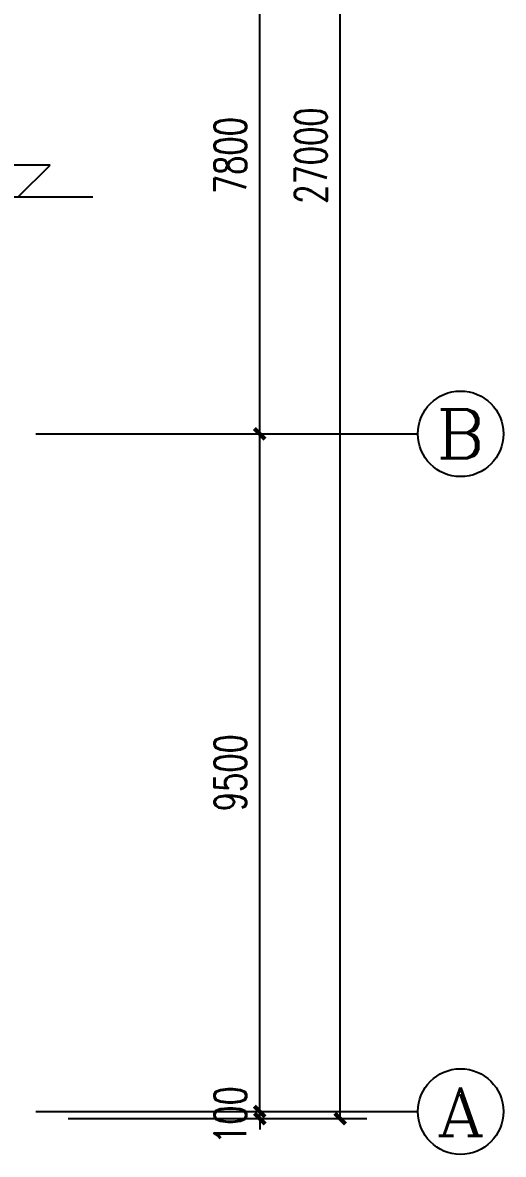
# Model space of a CAD drawing. Extents: x -37230 to 424755, y -141014 to 127947.
# Drawn here: x 214043 to 220788, y 17165 to 33030 of the extents above; entities that cross this region are included whole.
import ezdxf
from ezdxf.enums import TextEntityAlignment as Align

# ---------------------------------------------------------------- set-up
doc = ezdxf.new("R2010")
doc.units = 0
doc.header["$LTSCALE"] = 1000
doc.header["$MEASUREMENT"] = 0
for name, color, linetype in [('AXIS', 3, 'Continuous'), ('AXIS_TEXT', 7, 'Continuous'), ('DIM_ELEV', 3, 'Continuous')]:
    doc.layers.add(name, color=color, linetype=linetype)
doc.styles.add('_TCH_AXIS', font='COMPLEX', dxfattribs={"bigfont": 'GBCBIG'})
doc.styles.add('_TCH_DIM_T3', font='SIMPLEX', dxfattribs={"width": 0.705882, "bigfont": 'GBCBIG'})
doc.styles.add('COMPLEX', font='COMPLEX')
doc.styles.add('DIM_FONT', font='SIMPLEX', dxfattribs={"width": 0.7, "bigfont": 'GBCBIG'})
doc.dimstyles.new('_TCH_ARCH&&150', dxfattribs={"dimscale": 1.5, "dimtxt": 350, "dimasz": 100, "dimexe": 250, "dimexo": 300, "dimgap": 100, "dimtad": 1, "dimdec": 0, "dimzin": 0, "dimdsep": 46, "dimtxsty": 'DIM_FONT', "dimblk": 'ARCHTICK', "dimcen": 0.09, "dimclrt": 7, "dimazin": 2, "dimtfac": 1, "dimtdec": 0, "dimtix": 1, "dimtmove": 2, "dimatfit": 3, "dimfxl": 0, "dimtolj": 1, "dimtzin": 0, "dimarcsym": 0})

# ---------------------------------------------------------------- blocks, each defined once
blk = doc.blocks.new('_ArchTick')
at = {"color": 0, "linetype": 'ByBlock', "const_width": 0.4}
blk.add_lwpolyline([(-0.5, -0.5), (0.5, 0.5)], dxfattribs=at)
blk = doc.blocks.new('*D64')
at = {"layer": 'AXIS', "color": 0, "lineweight": -2}
for p, q in [((119241, 35065), (122305, 35065)), ((121930, 27265), (121930, 35065)), ((119241, 27265), (122305, 27265))]:
    blk.add_line(p, q, dxfattribs=at)
at = {"layer": 'Defpoints', "color": 0}
for p in [(118791, 35065), (121930, 35065), (118791, 27265)]:
    blk.add_point(p, dxfattribs=at)
at = {"layer": 'AXIS', "color": 0, "lineweight": -2, "xscale": 150, "yscale": 150, "zscale": 150}
for p, rotation in [((121930, 35065), 90), ((121930, 27265), 270)]:
    blk.add_blockref('_ArchTick', p, dxfattribs=dict(at, rotation=rotation))
at = {"layer": 'AXIS', "color": 7, "insert": (121518, 31165), "char_height": 446.2, "attachment_point": 5, "rotation": 90, "style": '_TCH_DIM_T3'}
blk.add_mtext('\\A1;7800', dxfattribs=at)
blk = doc.blocks.new('*D65')
at = {"layer": 'AXIS', "color": 0, "lineweight": -2}
for p, q in [((119241, 27265), (122305, 27265)), ((121930, 17765), (121930, 27265)), ((119241, 17765), (122305, 17765))]:
    blk.add_line(p, q, dxfattribs=at)
at = {"layer": 'Defpoints', "color": 0}
for p in [(118791, 27265), (121930, 27265), (118791, 17765)]:
    blk.add_point(p, dxfattribs=at)
at = {"layer": 'AXIS', "color": 0, "lineweight": -2, "xscale": 150, "yscale": 150, "zscale": 150}
for p, rotation in [((121930, 27265), 90), ((121930, 17765), 270)]:
    blk.add_blockref('_ArchTick', p, dxfattribs=dict(at, rotation=rotation))
at = {"layer": 'AXIS', "color": 7, "insert": (121518, 22515), "char_height": 446.2, "attachment_point": 5, "rotation": 90, "style": '_TCH_DIM_T3'}
blk.add_mtext('\\A1;9500', dxfattribs=at)
blk = doc.blocks.new('*D66')
at = {"layer": 'AXIS', "color": 0, "lineweight": -2}
for p, q in [((121930, 17765), (121930, 17915)), ((119241, 17765), (122305, 17765)), ((119241, 17665), (122305, 17665)), ((121930, 17665), (121930, 17765)), ((121930, 17665), (121930, 17515))]:
    blk.add_line(p, q, dxfattribs=at)
at = {"layer": 'Defpoints', "color": 0}
for p in [(118791, 17765), (118791, 17665), (121930, 17765)]:
    blk.add_point(p, dxfattribs=at)
at = {"layer": 'AXIS', "color": 0, "lineweight": -2, "xscale": 150, "yscale": 150, "zscale": 150}
for p, rotation in [((121930, 17765), 270), ((121930, 17665), 90)]:
    blk.add_blockref('_ArchTick', p, dxfattribs=dict(at, rotation=rotation))
at = {"layer": 'AXIS', "color": 7, "insert": (121518, 17715), "char_height": 446.2, "attachment_point": 5, "rotation": 90, "style": '_TCH_DIM_T3'}
blk.add_mtext('\\A1;100', dxfattribs=at)
blk = doc.blocks.new('*D67')
at = {"layer": 'AXIS', "color": 0, "lineweight": -2}
for p, q in [((119241, 44665), (123434, 44665)), ((123059, 17665), (123059, 44665)), ((119241, 17665), (123434, 17665))]:
    blk.add_line(p, q, dxfattribs=at)
at = {"layer": 'Defpoints', "color": 0}
for p in [(118791, 44665), (123059, 44665), (118791, 17665)]:
    blk.add_point(p, dxfattribs=at)
at = {"layer": 'AXIS', "color": 0, "lineweight": -2, "xscale": 150, "yscale": 150, "zscale": 150}
for p, rotation in [((123059, 44665), 90), ((123059, 17665), 270)]:
    blk.add_blockref('_ArchTick', p, dxfattribs=dict(at, rotation=rotation))
at = {"layer": 'AXIS', "color": 7, "insert": (122647, 31165), "char_height": 446.2, "attachment_point": 5, "rotation": 90, "style": '_TCH_DIM_T3'}
blk.add_mtext('\\A1;27000', dxfattribs=at)
blk = doc.blocks.new('_AXISO')
blk.add_circle((0, 0), 0.5)
at = {"layer": 'AXIS_TEXT', "style": 'COMPLEX', "width": 1.041667}
blk.add_attdef('A', text='', height=0.56, dxfattribs=at).set_placement((-0.25, -0.28), (0.25, -0.28), align=Align.FIT)
blk = doc.blocks.new('i')
at = {"layer": 'AXIS'}
for p1, p2, distance, picture, middle in [((118791.4, 17665.2), (118791.4, 44665.2), -4267.7, '*D67', (122646.6, 31165.2)), ((118791.4, 27265.2), (118791.4, 35065.2), -3138.6, '*D64', (121517.5, 31165.2)), ((118791.4, 17765.2), (118791.4, 27265.2), -3138.6, '*D65', (121517.5, 22515.2)), ((118791.4, 17665.2), (118791.4, 17765.2), -3138.6, '*D66', (121517.5, 17715.2))]:
    dim = blk.add_aligned_dim(p1=p1, p2=p2, distance=distance, dimstyle='_TCH_ARCH&&150', dxfattribs=at)
    dim.commit()
    dim.dimension.update_dxf_attribs({"geometry": picture, "text_midpoint": middle})

msp = doc.modelspace()

# ---------------------------------------------------------------- linework, layer by layer
at = {"layer": 'AXIS'}
for p, q in [((214227.6, 27265.2), (219587.6, 27265.2)), ((214227.6, 17765.2), (219587.6, 17765.2))]:
    msp.add_line(p, q, dxfattribs=at)
at = {"layer": 'DIM_ELEV', "color": 8}
for p, q in [((214427.5, 31032), (212080, 31032)), ((213977.5, 30582), (214427.5, 31032)), ((215027.5, 30582), (213527.5, 30582))]:
    msp.add_line(p, q, dxfattribs=at)

# ---------------------------------------------------------------- block references
msp.add_blockref('i', (95439.2, 0.7))
at = {"layer": 'AXIS'}
ref = msp.add_blockref('_AXISO', (220187.6, 27265.2), dxfattribs=dict(at, xscale=1200, yscale=1200, zscale=1200))
ref.add_attrib('A', 'B', dxfattribs={"layer": 'AXIS_TEXT', "height": 678.8, "style": '_TCH_AXIS', "width": 1.235294}).set_placement((219848.2, 26925.8), (220527, 26925.8), align=Align.FIT)
ref = msp.add_blockref('_AXISO', (220187.6, 17765.2), dxfattribs=dict(at, xscale=1200, yscale=1200, zscale=1200))
ref.add_attrib('A', 'A', dxfattribs={"layer": 'AXIS_TEXT', "height": 678.8, "style": '_TCH_AXIS', "width": 1.166667}).set_placement((219848.2, 17425.8), (220527, 17425.8), align=Align.FIT)

doc.saveas('drawing.dxf')
